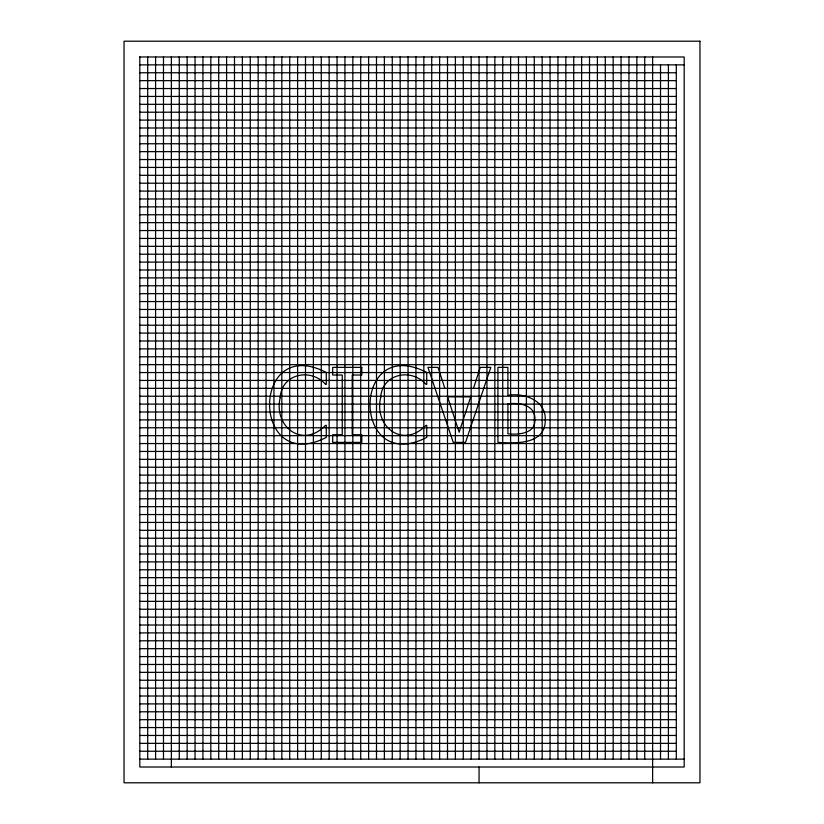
<?xml version="1.0" encoding="UTF-8"?>
<svg xmlns="http://www.w3.org/2000/svg" width="824" height="824" viewBox="0 0 824 824"><rect width="100%" height="100%" fill="white"/><g stroke="black" fill="none" stroke-linecap="round" stroke-linejoin="round"><path stroke-width="1.24" d="M473.491 388.331L480.289 367.37L490.826 367.37L465.529 442.385L453.241 442.385L427.944 367.37L438.028 367.37L444.826 388.331M139.812 56.98L684.188 56.98L684.188 767.02L139.812 767.02L139.812 56.804M139.812 64.869L684.188 64.869M139.812 72.759L676.298 72.759M139.812 80.649L676.298 80.649M139.812 88.539L676.298 88.539M139.812 96.429L676.298 96.429M139.812 104.318L676.298 104.318M139.812 112.208L676.298 112.208M139.812 120.098L676.298 120.098M139.812 127.988L676.298 127.988M139.812 135.867L676.298 135.867M139.812 143.757L676.298 143.757M139.812 151.647L676.298 151.647M139.812 159.537L676.298 159.537M139.812 167.427L676.298 167.427M139.812 175.316L676.298 175.316M139.812 183.206L676.298 183.206M139.812 191.096L676.298 191.096M139.812 198.986L676.298 198.986M139.812 206.875L676.298 206.875M139.812 214.765L676.298 214.765M139.812 222.655L676.298 222.655M139.812 230.545L676.298 230.545M139.812 238.435L676.298 238.435M139.812 246.325L676.298 246.325M139.812 254.214L676.298 254.214M139.812 262.104L676.298 262.104M139.812 269.994L676.298 269.994M139.812 277.884L676.298 277.884M139.812 285.774L676.298 285.774M139.812 293.663L676.298 293.663M139.812 301.553L676.298 301.553M139.812 309.443L676.298 309.443M139.812 317.333L676.298 317.333M139.812 325.212L676.298 325.212M139.812 333.102L676.298 333.102M139.812 340.992L676.298 340.992M139.812 348.882L676.298 348.882M139.812 356.771L676.298 356.771M139.812 364.661L676.298 364.661M139.812 372.551L676.298 372.551M139.812 380.441L676.298 380.441M139.812 388.331L676.298 388.331M139.812 396.22L676.298 396.22M139.812 404.11L676.298 404.11M139.812 412L676.298 412M139.812 419.89L676.298 419.89M139.812 427.78L676.298 427.78M139.812 435.669L676.298 435.669M139.812 443.559L676.298 443.559M139.812 451.449L676.298 451.449M139.812 459.339L676.298 459.339M139.812 467.229L676.298 467.229M139.812 475.118L676.298 475.118M139.812 483.008L676.298 483.008M139.812 490.898L676.298 490.898M139.812 498.788L676.298 498.788M139.812 506.667L676.298 506.667M139.812 514.557L676.298 514.557M139.812 522.447L676.298 522.447M139.812 530.337L676.298 530.337M139.812 538.226L676.298 538.226M139.812 546.116L676.298 546.116M139.812 554.006L676.298 554.006M139.812 561.896L676.298 561.896M139.812 569.786L676.298 569.786M139.812 577.676L676.298 577.676M139.812 585.565L676.298 585.565M139.812 593.455L676.298 593.455M139.812 601.345L676.298 601.345M139.812 609.235L676.298 609.235M139.812 617.125L676.298 617.125M139.812 625.014L676.298 625.014M139.812 632.904L676.298 632.904M139.812 640.794L676.298 640.794M139.812 648.684L676.298 648.684M139.812 656.574L676.298 656.574M139.812 664.463L676.298 664.463M139.812 672.353L676.298 672.353M139.812 680.243L676.298 680.243M139.812 688.133L676.298 688.133M139.812 696.012L676.298 696.012M139.812 703.902L676.298 703.902M139.812 711.792L676.298 711.792M139.812 719.682L676.298 719.682M139.812 727.571L676.298 727.571M139.812 735.461L676.298 735.461M139.812 743.351L676.298 743.351M139.812 751.241L676.298 751.241M139.812 759.131L684.188 759.131M676.298 64.529L676.298 759.131M668.408 64.529L668.408 759.131M660.518 64.529L660.518 759.131M652.629 56.804L652.629 782.8M644.739 56.804L644.739 759.131M636.849 56.804L636.849 759.131M628.959 56.804L628.959 759.131M621.069 56.804L621.069 759.131M613.18 56.804L613.18 759.131M605.29 56.804L605.29 759.131M597.4 56.804L597.4 759.131M589.51 56.804L589.51 759.131M581.62 56.804L581.62 759.131M573.731 56.804L573.731 759.131M565.841 56.804L565.841 759.131M557.951 56.804L557.951 759.131M550.061 56.804L550.061 759.131M542.171 56.804L542.171 759.131M534.282 56.804L534.282 759.131M526.392 56.804L526.392 759.131M518.502 56.804L518.502 759.131M510.612 56.804L510.612 759.131M502.733 56.804L502.733 759.131M494.843 56.804L494.843 759.131M486.953 56.804L486.953 759.131M479.063 56.804L479.063 759.131M479.063 767.02L479.063 782.8M471.173 56.804L471.173 759.131M463.284 56.804L463.284 759.131M455.394 56.804L455.394 759.131M447.504 56.804L447.504 759.131M439.614 56.804L439.614 759.131M431.724 56.804L431.724 759.131M423.835 56.804L423.835 759.131M415.945 56.804L415.945 759.131M408.055 56.804L408.055 759.131M400.165 56.804L400.165 759.131M392.276 56.804L392.276 759.131M384.386 56.804L384.386 759.131M376.496 56.804L376.496 759.131M368.606 56.804L368.606 759.131M360.716 56.804L360.716 759.131M352.827 56.804L352.827 759.131M344.937 56.804L344.937 759.131M337.047 56.804L337.047 759.131M329.157 56.804L329.157 759.131M321.267 56.804L321.267 759.131M313.388 56.804L313.388 759.131M305.498 56.804L305.498 759.131M297.608 56.804L297.608 759.131M289.718 56.804L289.718 759.131M281.829 56.804L281.829 759.131M273.939 56.804L273.939 759.131M266.049 56.804L266.049 759.131M258.159 56.804L258.159 759.131M250.269 56.804L250.269 759.131M242.38 56.804L242.38 759.131M234.49 56.804L234.49 759.131M226.6 56.804L226.6 759.131M218.71 56.804L218.71 759.131M210.82 56.804L210.82 759.131M202.931 56.804L202.931 759.131M195.041 56.804L195.041 759.131M187.151 56.804L187.151 759.131M179.261 56.804L179.261 759.131M171.371 56.804L171.371 767.02M163.482 56.804L163.482 759.131M155.592 56.804L155.592 759.131M147.702 56.804L147.702 759.131M280.201 397.632C273.352 426.739 302.552 449.09 325.48 425.359L326.283 425.359L326.283 437.4C250.898 475.963 250.496 333.432 326.283 372.458L326.283 384.355L325.531 384.355C310.823 367.607 281.509 373.622 280.201 397.632M380.657 397.632C373.808 426.739 403.008 449.09 425.936 425.359L426.739 425.359L426.739 437.4C351.354 475.963 350.952 333.432 426.739 372.458L426.739 384.355L425.987 384.355C411.279 367.607 381.965 373.622 380.657 397.632M534.9 419.519C535.672 433.774 518.317 434.907 507.903 433.826L507.903 403.853C518.935 402.359 535.734 404.883 534.9 419.519M545.282 419.766C545.725 444.981 515.062 443.456 497.923 442.385L497.923 367.37L507.903 367.37L507.903 395.335C524.157 392.523 545.931 400.392 545.282 419.766M470.72 396.849L459.133 432.209L447.597 396.849L470.72 396.849M699.957 41.2L124.043 41.2L124.043 782.8L699.957 782.8L699.957 41.2M361.798 367.37L332.68 367.37L332.68 375.033L342.248 375.033L342.248 434.732L332.68 434.732L332.68 442.385L361.798 442.385L361.798 434.732L352.229 434.732L352.229 375.033L361.798 375.033L361.798 367.37"/></g></svg>
